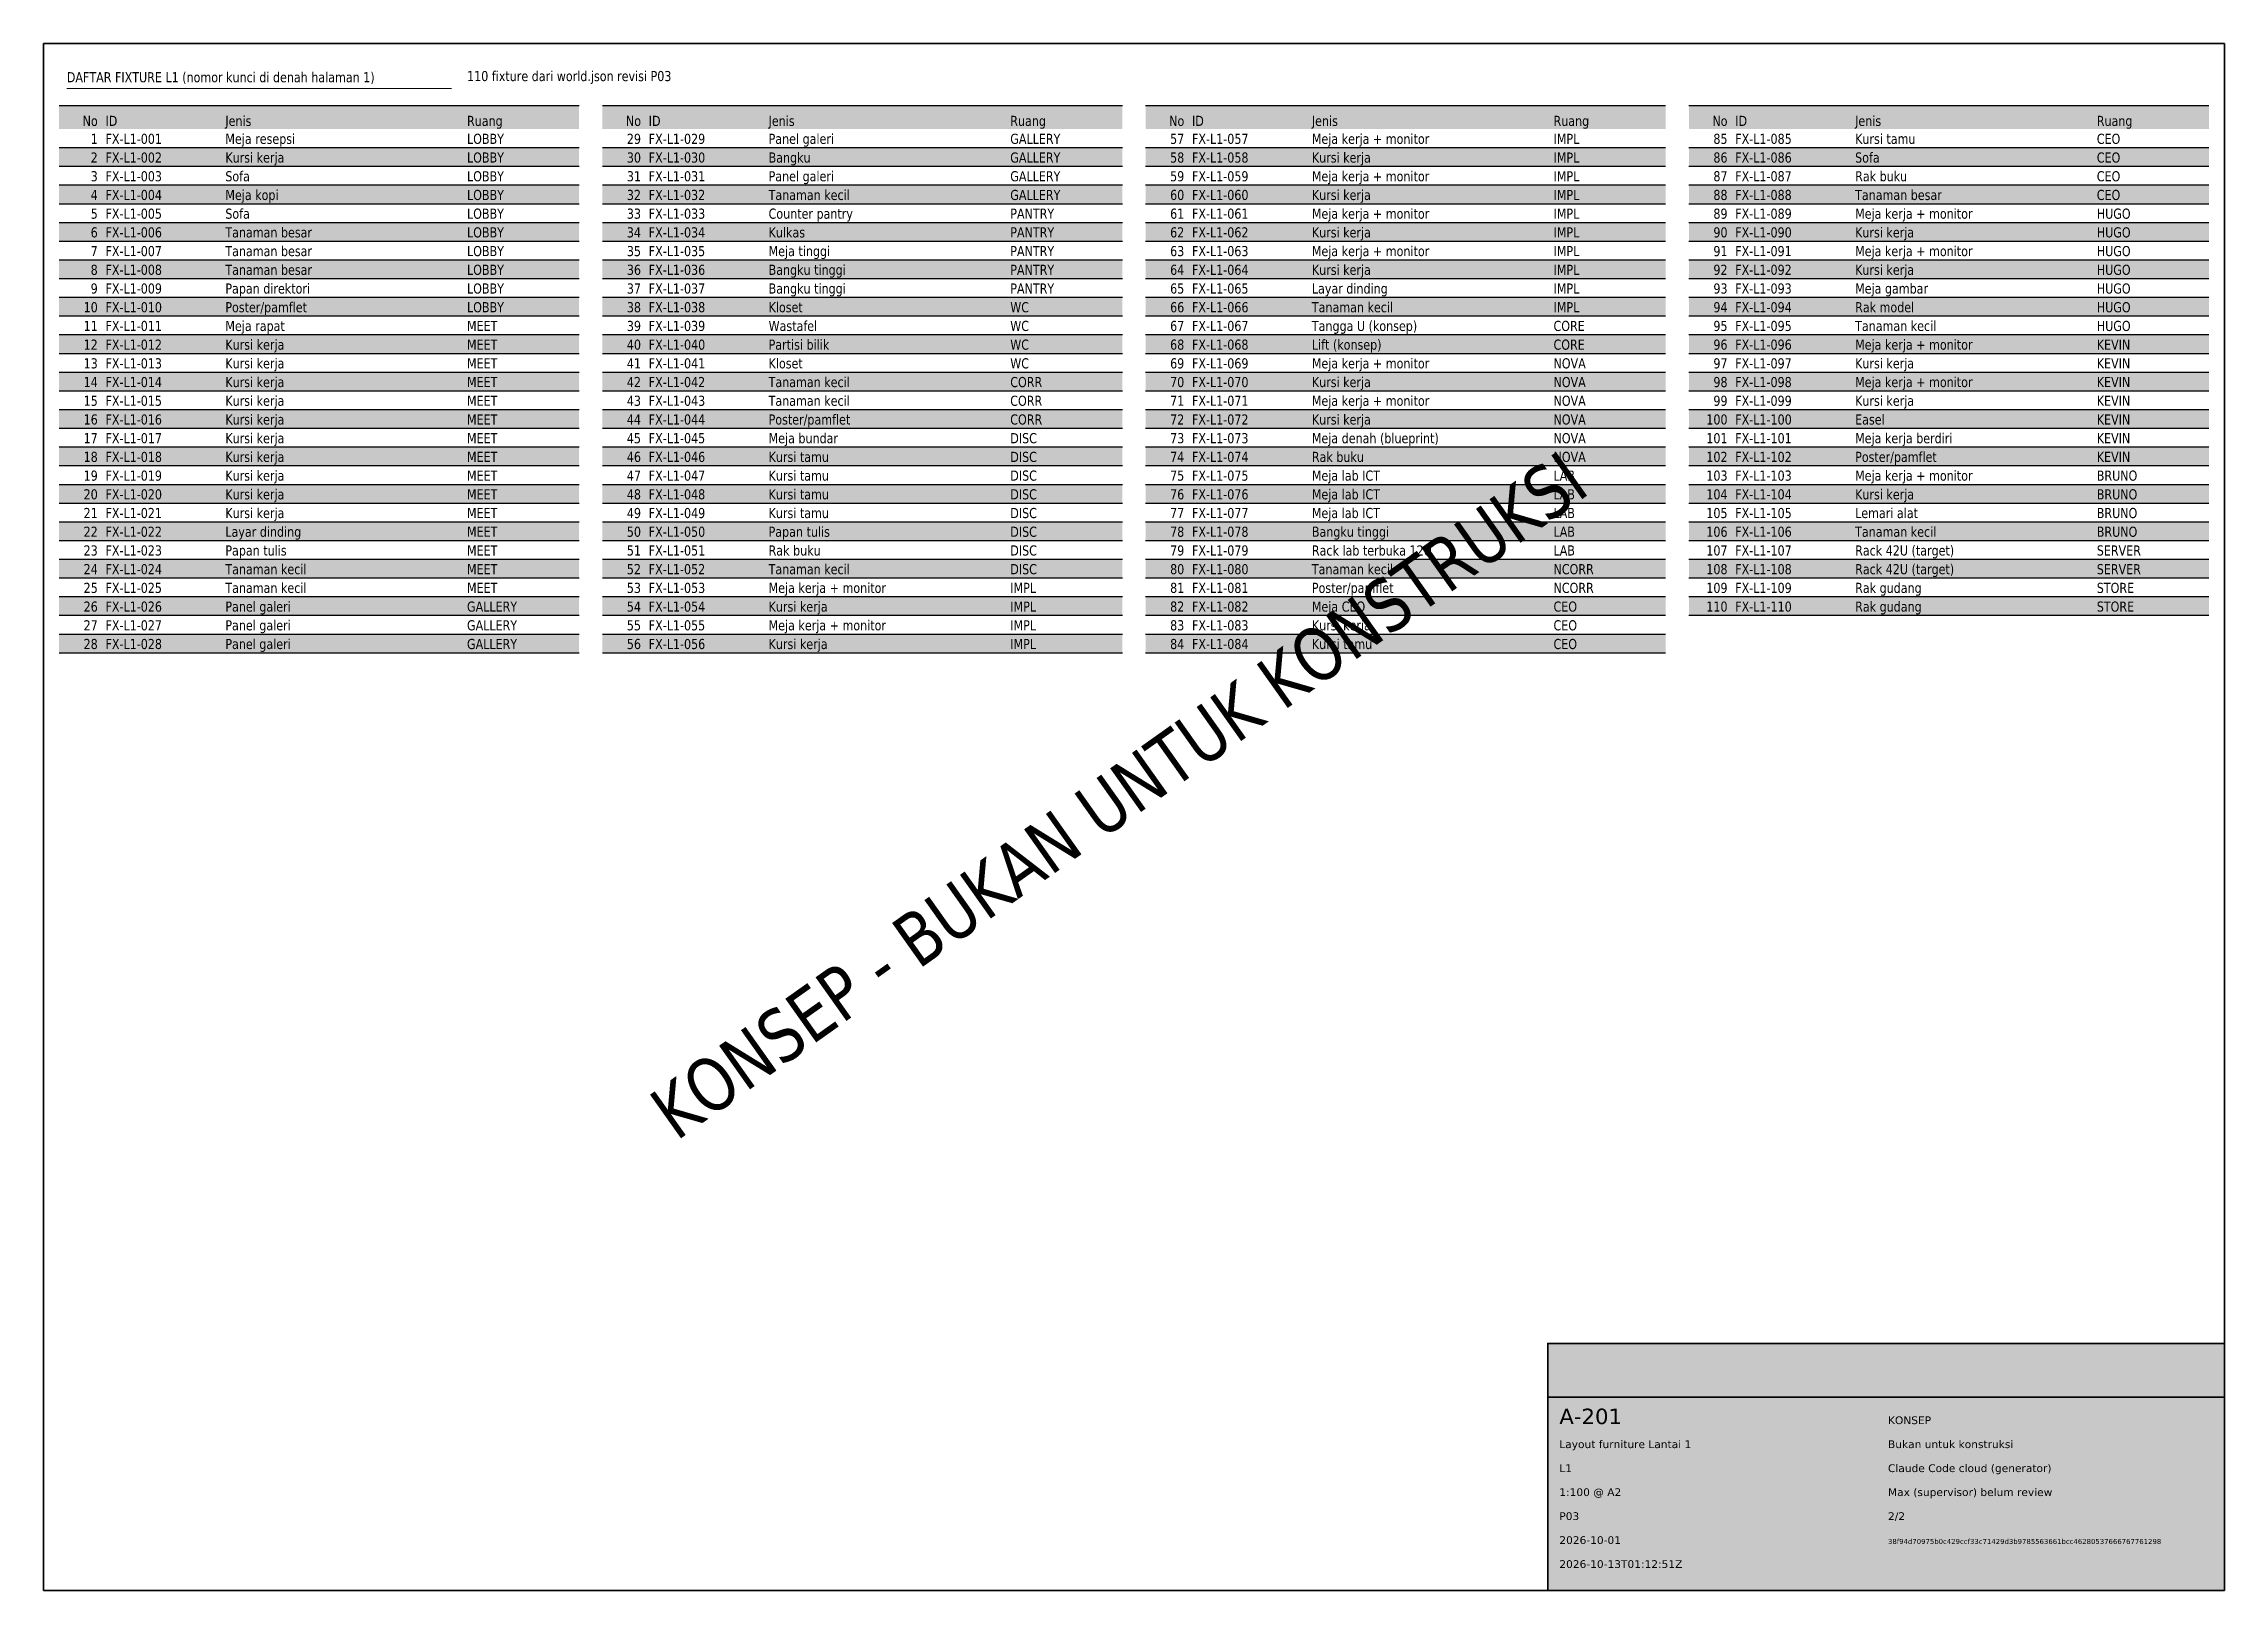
# Paper-space layout 'A-201-2' of a CAD drawing. Header units: millimetres. Extents: x 20 to 584, y 10 to 410.
import ezdxf
from ezdxf.enums import TextEntityAlignment as Align

# ---------------------------------------------------------------- set-up
doc = ezdxf.new("R2010")
doc.units = ezdxf.units.MM
for name, color, linetype, lineweight, true_color in [('A-ANNO-NOTE', 7, 'Continuous', 18, 0x22302a), ('A-ANNO-TTLB', 7, 'Continuous', 35, 0x1f4d3a), ('A-ANNO-WMRK', 7, 'Continuous', 13, 0xe8eeea)]:
    doc.layers.add(name, color=color, linetype=linetype, lineweight=lineweight, true_color=true_color)
doc.layers.add('A-ANNO-SCHD', color=7, linetype='Continuous')
doc.styles.add('KR-SANS', font='DejaVuSans.ttf', dxfattribs={"width": 0.8})

# ---------------------------------------------------------------- blocks, each defined once
blk = doc.blocks.new('KR-TTLB-G')
at = {"layer": 'A-ANNO-TTLB'}
blk.add_lwpolyline([(0, 0), (175, 0), (175, 50), (0, 50)], close=True, dxfattribs=at)
at = {"layer": 'A-ANNO-TTLB', "style": 'KR-SANS'}
for tag, p, height in [('KR_SHEET_ID', (3, 43), 4), ('KR_STATUS', (88, 43), 2), ('KR_TITLE', (3, 36.8), 2), ('KR_NOTE', (88, 36.8), 2), ('KR_FLOOR', (3, 30.6), 2), ('KR_DRAWN', (88, 30.6), 2), ('KR_SCALE', (3, 24.4), 2), ('KR_CHECK', (88, 24.4), 2), ('KR_REVISION', (3, 18.2), 2), ('KR_PAGE', (88, 18.2), 2), ('KR_REV_DATE', (3, 12), 2), ('KR_WORLD_SHA256', (88, 12), 1.3), ('KR_RENDER_UTC', (3, 5.8), 2)]:
    blk.add_attdef(tag, p, '', height=height, dxfattribs=at)

psp = doc.layouts.new('A-201-2')

# ---------------------------------------------------------------- hatches: boundary and pattern name
at = {"layer": 'A-ANNO-SCHD', "true_color": 0xdfe9e3}
h = psp.add_hatch(color=254, dxfattribs=at)
h.dxf.hatch_style = 1
h.paths.add_polyline_path([(24, 387.9614), (158.5, 387.9614), (158.5, 394), (24, 394)])
h = psp.add_hatch(color=254, dxfattribs=at)
h.dxf.hatch_style = 1
h.paths.add_polyline_path([(164.5, 387.9614), (299, 387.9614), (299, 394), (164.5, 394)])
h = psp.add_hatch(color=254, dxfattribs=at)
h.dxf.hatch_style = 1
h.paths.add_polyline_path([(305, 387.9614), (439.5, 387.9614), (439.5, 394), (305, 394)])
h = psp.add_hatch(color=254, dxfattribs=at)
h.dxf.hatch_style = 1
h.paths.add_polyline_path([(445.5, 387.9614), (580, 387.9614), (580, 394), (445.5, 394)])
at = {"layer": 'A-ANNO-SCHD', "true_color": 0xf1f5f2}
h = psp.add_hatch(color=7, dxfattribs=at)
h.dxf.hatch_style = 1
h.paths.add_polyline_path([(24, 378.2842), (158.5, 378.2842), (158.5, 383.1228), (24, 383.1228)])
h = psp.add_hatch(color=7, dxfattribs=at)
h.dxf.hatch_style = 1
h.paths.add_polyline_path([(164.5, 378.2842), (299, 378.2842), (299, 383.1228), (164.5, 383.1228)])
h = psp.add_hatch(color=7, dxfattribs=at)
h.dxf.hatch_style = 1
h.paths.add_polyline_path([(305, 378.2842), (439.5, 378.2842), (439.5, 383.1228), (305, 383.1228)])
h = psp.add_hatch(color=7, dxfattribs=at)
h.dxf.hatch_style = 1
h.paths.add_polyline_path([(445.5, 378.2842), (580, 378.2842), (580, 383.1228), (445.5, 383.1228)])
h = psp.add_hatch(color=7, dxfattribs=at)
h.dxf.hatch_style = 1
h.paths.add_polyline_path([(24, 368.607), (158.5, 368.607), (158.5, 373.4456), (24, 373.4456)])
h = psp.add_hatch(color=7, dxfattribs=at)
h.dxf.hatch_style = 1
h.paths.add_polyline_path([(164.5, 368.607), (299, 368.607), (299, 373.4456), (164.5, 373.4456)])
h = psp.add_hatch(color=7, dxfattribs=at)
h.dxf.hatch_style = 1
h.paths.add_polyline_path([(305, 368.607), (439.5, 368.607), (439.5, 373.4456), (305, 373.4456)])
h = psp.add_hatch(color=7, dxfattribs=at)
h.dxf.hatch_style = 1
h.paths.add_polyline_path([(445.5, 368.607), (580, 368.607), (580, 373.4456), (445.5, 373.4456)])
h = psp.add_hatch(color=7, dxfattribs=at)
h.dxf.hatch_style = 1
h.paths.add_polyline_path([(24, 358.9298), (158.5, 358.9298), (158.5, 363.7684), (24, 363.7684)])
h = psp.add_hatch(color=7, dxfattribs=at)
h.dxf.hatch_style = 1
h.paths.add_polyline_path([(164.5, 358.9298), (299, 358.9298), (299, 363.7684), (164.5, 363.7684)])
h = psp.add_hatch(color=7, dxfattribs=at)
h.dxf.hatch_style = 1
h.paths.add_polyline_path([(305, 358.9298), (439.5, 358.9298), (439.5, 363.7684), (305, 363.7684)])
h = psp.add_hatch(color=7, dxfattribs=at)
h.dxf.hatch_style = 1
h.paths.add_polyline_path([(445.5, 358.9298), (580, 358.9298), (580, 363.7684), (445.5, 363.7684)])
h = psp.add_hatch(color=7, dxfattribs=at)
h.dxf.hatch_style = 1
h.paths.add_polyline_path([(24, 349.2526), (158.5, 349.2526), (158.5, 354.0912), (24, 354.0912)])
h = psp.add_hatch(color=7, dxfattribs=at)
h.dxf.hatch_style = 1
h.paths.add_polyline_path([(164.5, 349.2526), (299, 349.2526), (299, 354.0912), (164.5, 354.0912)])
h = psp.add_hatch(color=7, dxfattribs=at)
h.dxf.hatch_style = 1
h.paths.add_polyline_path([(305, 349.2526), (439.5, 349.2526), (439.5, 354.0912), (305, 354.0912)])
h = psp.add_hatch(color=7, dxfattribs=at)
h.dxf.hatch_style = 1
h.paths.add_polyline_path([(445.5, 349.2526), (580, 349.2526), (580, 354.0912), (445.5, 354.0912)])
h = psp.add_hatch(color=7, dxfattribs=at)
h.dxf.hatch_style = 1
h.paths.add_polyline_path([(24, 339.5754), (158.5, 339.5754), (158.5, 344.414), (24, 344.414)])
h = psp.add_hatch(color=7, dxfattribs=at)
h.dxf.hatch_style = 1
h.paths.add_polyline_path([(164.5, 339.5754), (299, 339.5754), (299, 344.414), (164.5, 344.414)])
h = psp.add_hatch(color=7, dxfattribs=at)
h.dxf.hatch_style = 1
h.paths.add_polyline_path([(305, 339.5754), (439.5, 339.5754), (439.5, 344.414), (305, 344.414)])
h = psp.add_hatch(color=7, dxfattribs=at)
h.dxf.hatch_style = 1
h.paths.add_polyline_path([(445.5, 339.5754), (580, 339.5754), (580, 344.414), (445.5, 344.414)])
h = psp.add_hatch(color=7, dxfattribs=at)
h.dxf.hatch_style = 1
h.paths.add_polyline_path([(24, 329.8982), (158.5, 329.8982), (158.5, 334.7368), (24, 334.7368)])
h = psp.add_hatch(color=7, dxfattribs=at)
h.dxf.hatch_style = 1
h.paths.add_polyline_path([(164.5, 329.8982), (299, 329.8982), (299, 334.7368), (164.5, 334.7368)])
h = psp.add_hatch(color=7, dxfattribs=at)
h.dxf.hatch_style = 1
h.paths.add_polyline_path([(305, 329.8982), (439.5, 329.8982), (439.5, 334.7368), (305, 334.7368)])
h = psp.add_hatch(color=7, dxfattribs=at)
h.dxf.hatch_style = 1
h.paths.add_polyline_path([(445.5, 329.8982), (580, 329.8982), (580, 334.7368), (445.5, 334.7368)])
h = psp.add_hatch(color=7, dxfattribs=at)
h.dxf.hatch_style = 1
h.paths.add_polyline_path([(24, 320.221), (158.5, 320.221), (158.5, 325.0596), (24, 325.0596)])
h = psp.add_hatch(color=7, dxfattribs=at)
h.dxf.hatch_style = 1
h.paths.add_polyline_path([(164.5, 320.221), (299, 320.221), (299, 325.0596), (164.5, 325.0596)])
h = psp.add_hatch(color=7, dxfattribs=at)
h.dxf.hatch_style = 1
h.paths.add_polyline_path([(305, 320.221), (439.5, 320.221), (439.5, 325.0596), (305, 325.0596)])
h = psp.add_hatch(color=7, dxfattribs=at)
h.dxf.hatch_style = 1
h.paths.add_polyline_path([(445.5, 320.221), (580, 320.221), (580, 325.0596), (445.5, 325.0596)])
h = psp.add_hatch(color=7, dxfattribs=at)
h.dxf.hatch_style = 1
h.paths.add_polyline_path([(24, 310.5438), (158.5, 310.5438), (158.5, 315.3824), (24, 315.3824)])
h = psp.add_hatch(color=7, dxfattribs=at)
h.dxf.hatch_style = 1
h.paths.add_polyline_path([(164.5, 310.5438), (299, 310.5438), (299, 315.3824), (164.5, 315.3824)])
h = psp.add_hatch(color=7, dxfattribs=at)
h.dxf.hatch_style = 1
h.paths.add_polyline_path([(305, 310.5438), (439.5, 310.5438), (439.5, 315.3824), (305, 315.3824)])
h = psp.add_hatch(color=7, dxfattribs=at)
h.dxf.hatch_style = 1
h.paths.add_polyline_path([(445.5, 310.5438), (580, 310.5438), (580, 315.3824), (445.5, 315.3824)])
h = psp.add_hatch(color=7, dxfattribs=at)
h.dxf.hatch_style = 1
h.paths.add_polyline_path([(24, 300.8666), (158.5, 300.8666), (158.5, 305.7052), (24, 305.7052)])
h = psp.add_hatch(color=7, dxfattribs=at)
h.dxf.hatch_style = 1
h.paths.add_polyline_path([(164.5, 300.8666), (299, 300.8666), (299, 305.7052), (164.5, 305.7052)])
h = psp.add_hatch(color=7, dxfattribs=at)
h.dxf.hatch_style = 1
h.paths.add_polyline_path([(305, 300.8666), (439.5, 300.8666), (439.5, 305.7052), (305, 305.7052)])
h = psp.add_hatch(color=7, dxfattribs=at)
h.dxf.hatch_style = 1
h.paths.add_polyline_path([(445.5, 300.8666), (580, 300.8666), (580, 305.7052), (445.5, 305.7052)])
h = psp.add_hatch(color=7, dxfattribs=at)
h.dxf.hatch_style = 1
h.paths.add_polyline_path([(24, 291.1894), (158.5, 291.1894), (158.5, 296.028), (24, 296.028)])
h = psp.add_hatch(color=7, dxfattribs=at)
h.dxf.hatch_style = 1
h.paths.add_polyline_path([(164.5, 291.1894), (299, 291.1894), (299, 296.028), (164.5, 296.028)])
h = psp.add_hatch(color=7, dxfattribs=at)
h.dxf.hatch_style = 1
h.paths.add_polyline_path([(305, 291.1894), (439.5, 291.1894), (439.5, 296.028), (305, 296.028)])
h = psp.add_hatch(color=7, dxfattribs=at)
h.dxf.hatch_style = 1
h.paths.add_polyline_path([(445.5, 291.1894), (580, 291.1894), (580, 296.028), (445.5, 296.028)])
h = psp.add_hatch(color=7, dxfattribs=at)
h.dxf.hatch_style = 1
h.paths.add_polyline_path([(24, 281.5122), (158.5, 281.5122), (158.5, 286.3508), (24, 286.3508)])
h = psp.add_hatch(color=7, dxfattribs=at)
h.dxf.hatch_style = 1
h.paths.add_polyline_path([(164.5, 281.5122), (299, 281.5122), (299, 286.3508), (164.5, 286.3508)])
h = psp.add_hatch(color=7, dxfattribs=at)
h.dxf.hatch_style = 1
h.paths.add_polyline_path([(305, 281.5122), (439.5, 281.5122), (439.5, 286.3508), (305, 286.3508)])
h = psp.add_hatch(color=7, dxfattribs=at)
h.dxf.hatch_style = 1
h.paths.add_polyline_path([(445.5, 281.5122), (580, 281.5122), (580, 286.3508), (445.5, 286.3508)])
h = psp.add_hatch(color=7, dxfattribs=at)
h.dxf.hatch_style = 1
h.paths.add_polyline_path([(24, 271.835), (158.5, 271.835), (158.5, 276.6736), (24, 276.6736)])
h = psp.add_hatch(color=7, dxfattribs=at)
h.dxf.hatch_style = 1
h.paths.add_polyline_path([(164.5, 271.835), (299, 271.835), (299, 276.6736), (164.5, 276.6736)])
h = psp.add_hatch(color=7, dxfattribs=at)
h.dxf.hatch_style = 1
h.paths.add_polyline_path([(305, 271.835), (439.5, 271.835), (439.5, 276.6736), (305, 276.6736)])
h = psp.add_hatch(color=7, dxfattribs=at)
h.dxf.hatch_style = 1
h.paths.add_polyline_path([(445.5, 271.835), (580, 271.835), (580, 276.6736), (445.5, 276.6736)])
h = psp.add_hatch(color=7, dxfattribs=at)
h.dxf.hatch_style = 1
h.paths.add_polyline_path([(24, 262.1578), (158.5, 262.1578), (158.5, 266.9964), (24, 266.9964)])
h = psp.add_hatch(color=7, dxfattribs=at)
h.dxf.hatch_style = 1
h.paths.add_polyline_path([(164.5, 262.1578), (299, 262.1578), (299, 266.9964), (164.5, 266.9964)])
h = psp.add_hatch(color=7, dxfattribs=at)
h.dxf.hatch_style = 1
h.paths.add_polyline_path([(305, 262.1578), (439.5, 262.1578), (439.5, 266.9964), (305, 266.9964)])
h = psp.add_hatch(color=7, dxfattribs=at)
h.dxf.hatch_style = 1
h.paths.add_polyline_path([(445.5, 262.1578), (580, 262.1578), (580, 266.9964), (445.5, 266.9964)])
h = psp.add_hatch(color=7, dxfattribs=at)
h.dxf.hatch_style = 1
h.paths.add_polyline_path([(24, 252.4806), (158.5, 252.4806), (158.5, 257.3192), (24, 257.3192)])
h = psp.add_hatch(color=7, dxfattribs=at)
h.dxf.hatch_style = 1
h.paths.add_polyline_path([(164.5, 252.4806), (299, 252.4806), (299, 257.3192), (164.5, 257.3192)])
h = psp.add_hatch(color=7, dxfattribs=at)
h.dxf.hatch_style = 1
h.paths.add_polyline_path([(305, 252.4806), (439.5, 252.4806), (439.5, 257.3192), (305, 257.3192)])
at = {"layer": 'A-ANNO-TTLB', "true_color": 0xffffff}
h = psp.add_hatch(color=7, dxfattribs=at)
h.dxf.hatch_style = 1
h.paths.add_polyline_path([(409, 10), (584, 10), (584, 73.8818), (409, 73.8818)])

# ---------------------------------------------------------------- linework, layer by layer
at = {"layer": 'A-ANNO-NOTE', "color": 119, "true_color": 0x1f4d3a}
psp.add_lwpolyline([(26, 398.4), (125.5253, 398.4)], dxfattribs=at)
at = {"layer": 'A-ANNO-SCHD', "color": 119, "true_color": 0x1f4d3a}
for points in [[(24, 394), (158.5, 394)], [(164.5, 394), (299, 394)], [(305, 394), (439.5, 394)], [(445.5, 394), (580, 394)], [(445.5, 262.1578), (580, 262.1578)], [(24, 252.4806), (158.5, 252.4806)], [(164.5, 252.4806), (299, 252.4806)], [(305, 252.4806), (439.5, 252.4806)]]:
    psp.add_lwpolyline(points, dxfattribs=at)
at = {"layer": 'A-ANNO-SCHD', "color": 254, "true_color": 0xc9d6cf}
for points in [[(24, 383.1228), (158.5, 383.1228)], [(24, 378.2842), (158.5, 378.2842)], [(164.5, 383.1228), (299, 383.1228)], [(164.5, 378.2842), (299, 378.2842)], [(305, 383.1228), (439.5, 383.1228)], [(305, 378.2842), (439.5, 378.2842)], [(445.5, 383.1228), (580, 383.1228)], [(445.5, 378.2842), (580, 378.2842)], [(24, 373.4456), (158.5, 373.4456)], [(164.5, 373.4456), (299, 373.4456)], [(305, 373.4456), (439.5, 373.4456)], [(445.5, 373.4456), (580, 373.4456)], [(24, 368.607), (158.5, 368.607)], [(164.5, 368.607), (299, 368.607)], [(305, 368.607), (439.5, 368.607)], [(445.5, 368.607), (580, 368.607)], [(24, 363.7684), (158.5, 363.7684)], [(164.5, 363.7684), (299, 363.7684)], [(305, 363.7684), (439.5, 363.7684)], [(445.5, 363.7684), (580, 363.7684)], [(24, 358.9298), (158.5, 358.9298)], [(164.5, 358.9298), (299, 358.9298)], [(305, 358.9298), (439.5, 358.9298)], [(445.5, 358.9298), (580, 358.9298)], [(24, 354.0912), (158.5, 354.0912)], [(164.5, 354.0912), (299, 354.0912)], [(305, 354.0912), (439.5, 354.0912)], [(445.5, 354.0912), (580, 354.0912)], [(24, 349.2526), (158.5, 349.2526)], [(24, 344.414), (158.5, 344.414)], [(164.5, 349.2526), (299, 349.2526)], [(164.5, 344.414), (299, 344.414)], [(305, 349.2526), (439.5, 349.2526)], [(305, 344.414), (439.5, 344.414)], [(445.5, 349.2526), (580, 349.2526)], [(445.5, 344.414), (580, 344.414)], [(24, 339.5754), (158.5, 339.5754)], [(164.5, 339.5754), (299, 339.5754)], [(305, 339.5754), (439.5, 339.5754)], [(445.5, 339.5754), (580, 339.5754)], [(24, 334.7368), (158.5, 334.7368)], [(164.5, 334.7368), (299, 334.7368)], [(305, 334.7368), (439.5, 334.7368)], [(445.5, 334.7368), (580, 334.7368)], [(24, 329.8982), (158.5, 329.8982)], [(164.5, 329.8982), (299, 329.8982)], [(305, 329.8982), (439.5, 329.8982)], [(445.5, 329.8982), (580, 329.8982)], [(24, 325.0596), (158.5, 325.0596)], [(164.5, 325.0596), (299, 325.0596)], [(305, 325.0596), (439.5, 325.0596)], [(445.5, 325.0596), (580, 325.0596)], [(24, 320.221), (158.5, 320.221)], [(164.5, 320.221), (299, 320.221)], [(305, 320.221), (439.5, 320.221)], [(445.5, 320.221), (580, 320.221)], [(24, 315.3824), (158.5, 315.3824)], [(24, 310.5438), (158.5, 310.5438)], [(164.5, 315.3824), (299, 315.3824)], [(164.5, 310.5438), (299, 310.5438)], [(305, 315.3824), (439.5, 315.3824)], [(305, 310.5438), (439.5, 310.5438)], [(445.5, 315.3824), (580, 315.3824)], [(445.5, 310.5438), (580, 310.5438)], [(24, 305.7052), (158.5, 305.7052)], [(164.5, 305.7052), (299, 305.7052)], [(305, 305.7052), (439.5, 305.7052)], [(445.5, 305.7052), (580, 305.7052)], [(24, 300.8666), (158.5, 300.8666)], [(164.5, 300.8666), (299, 300.8666)], [(305, 300.8666), (439.5, 300.8666)], [(445.5, 300.8666), (580, 300.8666)], [(24, 296.028), (158.5, 296.028)], [(164.5, 296.028), (299, 296.028)], [(305, 296.028), (439.5, 296.028)], [(445.5, 296.028), (580, 296.028)], [(24, 291.1894), (158.5, 291.1894)], [(164.5, 291.1894), (299, 291.1894)], [(305, 291.1894), (439.5, 291.1894)], [(445.5, 291.1894), (580, 291.1894)], [(24, 286.3508), (158.5, 286.3508)], [(164.5, 286.3508), (299, 286.3508)], [(305, 286.3508), (439.5, 286.3508)], [(445.5, 286.3508), (580, 286.3508)], [(24, 281.5122), (158.5, 281.5122)], [(24, 276.6736), (158.5, 276.6736)], [(164.5, 281.5122), (299, 281.5122)], [(164.5, 276.6736), (299, 276.6736)], [(305, 281.5122), (439.5, 281.5122)], [(305, 276.6736), (439.5, 276.6736)], [(445.5, 281.5122), (580, 281.5122)], [(445.5, 276.6736), (580, 276.6736)], [(24, 271.835), (158.5, 271.835)], [(164.5, 271.835), (299, 271.835)], [(305, 271.835), (439.5, 271.835)], [(445.5, 271.835), (580, 271.835)], [(24, 266.9964), (158.5, 266.9964)], [(164.5, 266.9964), (299, 266.9964)], [(305, 266.9964), (439.5, 266.9964)], [(445.5, 266.9964), (580, 266.9964)], [(24, 262.1578), (158.5, 262.1578)], [(164.5, 262.1578), (299, 262.1578)], [(305, 262.1578), (439.5, 262.1578)], [(445.5, 262.1578), (580, 262.1578)], [(24, 257.3192), (158.5, 257.3192)], [(164.5, 257.3192), (299, 257.3192)], [(305, 257.3192), (439.5, 257.3192)], [(24, 252.4806), (158.5, 252.4806)], [(164.5, 252.4806), (299, 252.4806)], [(305, 252.4806), (439.5, 252.4806)]]:
    psp.add_lwpolyline(points, dxfattribs=at)
at = {"layer": 'A-ANNO-TTLB', "color": 119, "true_color": 0x1f4d3a}
for points in [[(20, 10), (584, 10), (584, 410), (20, 410)], [(409, 10), (584, 10), (584, 73.8818), (409, 73.8818)]]:
    psp.add_lwpolyline(points, close=True, dxfattribs=at)

# ---------------------------------------------------------------- block references
at = {"layer": 'A-ANNO-TTLB'}
psp.add_blockref('KR-TTLB-G', (409, 10), dxfattribs=at).add_auto_attribs({'KR_SHEET_ID': 'A-201', 'KR_TITLE': 'Layout furniture Lantai 1', 'KR_FLOOR': 'L1', 'KR_SCALE': '1:100 @ A2', 'KR_REVISION': 'P03', 'KR_REV_DATE': '2026-10-01', 'KR_RENDER_UTC': '2026-10-13T01:12:51Z', 'KR_STATUS': 'KONSEP', 'KR_NOTE': 'Bukan untuk konstruksi', 'KR_DRAWN': 'Claude Code cloud (generator)', 'KR_CHECK': 'Max (supervisor) belum review', 'KR_PAGE': '2/2', 'KR_WORLD_SHA256': '38f94d70975b0c429ccf33c71429d3b9785563661bcc46280537666767761298'})

# ---------------------------------------------------------------- texts
at = {"layer": 'A-ANNO-NOTE', "color": 119, "true_color": 0x1f4d3a, "style": 'KR-SANS', "width": 0.8}
psp.add_text('DAFTAR FIXTURE L1 (nomor kunci di denah halaman 1)', height=2.617611, dxfattribs=at).set_placement((26, 400))
at = {"layer": 'A-ANNO-NOTE', "color": 250, "true_color": 0x22302a, "style": 'KR-SANS', "width": 0.8}
psp.add_text('110 fixture dari world.json revisi P03', height=2.617611, dxfattribs=at).set_placement((129.5253, 400.3))
at = {"layer": 'A-ANNO-SCHD', "color": 119, "true_color": 0x1f4d3a, "style": 'KR-SANS', "width": 0.8}
for s, height, p in [('No', 2.61761, (34, 388.7114)), ('No', 2.61761, (174.5, 388.7114)), ('No', 2.61761, (315, 388.7114)), ('No', 2.61761, (455.5, 388.7114)), ('1', 2.6176, (34, 384.0728)), ('29', 2.61761, (174.5, 384.0728)), ('57', 2.61761, (315, 384.0728)), ('85', 2.61761, (455.5, 384.0728)), ('2', 2.6176, (34, 379.2342)), ('30', 2.61761, (174.5, 379.2342)), ('58', 2.61761, (315, 379.2342)), ('86', 2.61761, (455.5, 379.2342)), ('3', 2.6176, (34, 374.3956)), ('31', 2.61761, (174.5, 374.3956)), ('59', 2.61761, (315, 374.3956)), ('87', 2.61761, (455.5, 374.3956)), ('4', 2.6176, (34, 369.557)), ('5', 2.6176, (34, 364.7184)), ('32', 2.61761, (174.5, 369.557)), ('33', 2.61761, (174.5, 364.7184)), ('60', 2.61761, (315, 369.557)), ('61', 2.61761, (315, 364.7184)), ('88', 2.61761, (455.5, 369.557)), ('89', 2.61761, (455.5, 364.7184)), ('6', 2.6176, (34, 359.8798)), ('34', 2.61761, (174.5, 359.8798)), ('62', 2.61761, (315, 359.8798)), ('90', 2.61761, (455.5, 359.8798)), ('7', 2.6176, (34, 355.0412)), ('35', 2.61761, (174.5, 355.0412)), ('63', 2.61761, (315, 355.0412)), ('91', 2.61761, (455.5, 355.0412)), ('8', 2.6176, (34, 350.2026)), ('36', 2.61761, (174.5, 350.2026)), ('64', 2.61761, (315, 350.2026)), ('92', 2.61761, (455.5, 350.2026)), ('9', 2.6176, (34, 345.364)), ('37', 2.61761, (174.5, 345.364)), ('65', 2.61761, (315, 345.364)), ('93', 2.61761, (455.5, 345.364)), ('10', 2.61761, (34, 340.5254)), ('38', 2.61761, (174.5, 340.5254)), ('66', 2.61761, (315, 340.5254)), ('94', 2.61761, (455.5, 340.5254)), ('11', 2.61761, (34, 335.6868)), ('12', 2.61761, (34, 330.8482)), ('40', 2.61761, (174.5, 330.8482)), ('39', 2.61761, (174.5, 335.6868)), ('67', 2.61761, (315, 335.6868)), ('68', 2.61761, (315, 330.8482)), ('95', 2.61761, (455.5, 335.6868)), ('96', 2.61761, (455.5, 330.8482)), ('13', 2.61761, (34, 326.0096)), ('41', 2.61761, (174.5, 326.0096)), ('69', 2.61761, (315, 326.0096)), ('97', 2.61761, (455.5, 326.0096)), ('14', 2.61761, (34, 321.171)), ('42', 2.61761, (174.5, 321.171)), ('70', 2.61761, (315, 321.171)), ('98', 2.61761, (455.5, 321.171)), ('15', 2.61761, (34, 316.3324)), ('43', 2.61761, (174.5, 316.3324)), ('71', 2.61761, (315, 316.3324)), ('99', 2.61761, (455.5, 316.3324)), ('16', 2.61761, (34, 311.4938)), ('44', 2.61761, (174.5, 311.4938)), ('72', 2.61761, (315, 311.4938)), ('100', 2.61761, (455.5, 311.4938)), ('17', 2.61761, (34, 306.6552)), ('45', 2.61761, (174.5, 306.6552)), ('73', 2.61761, (315, 306.6552)), ('101', 2.61761, (455.5, 306.6552)), ('18', 2.61761, (34, 301.8166)), ('19', 2.61761, (34, 296.978)), ('46', 2.61761, (174.5, 301.8166)), ('47', 2.61761, (174.5, 296.978)), ('74', 2.61761, (315, 301.8166)), ('75', 2.61761, (315, 296.978)), ('102', 2.61761, (455.5, 301.8166)), ('103', 2.61761, (455.5, 296.978)), ('20', 2.61761, (34, 292.1394)), ('48', 2.61761, (174.5, 292.1394)), ('76', 2.61761, (315, 292.1394)), ('104', 2.61761, (455.5, 292.1394)), ('21', 2.61761, (34, 287.3008)), ('49', 2.61761, (174.5, 287.3008)), ('77', 2.61761, (315, 287.3008)), ('105', 2.61761, (455.5, 287.3008)), ('22', 2.61761, (34, 282.4622)), ('50', 2.61761, (174.5, 282.4622)), ('78', 2.61761, (315, 282.4622)), ('106', 2.61761, (455.5, 282.4622)), ('23', 2.61761, (34, 277.6236)), ('51', 2.61761, (174.5, 277.6236)), ('79', 2.61761, (315, 277.6236)), ('107', 2.61761, (455.5, 277.6236)), ('24', 2.61761, (34, 272.785)), ('52', 2.61761, (174.5, 272.785)), ('80', 2.61761, (315, 272.785)), ('108', 2.61761, (455.5, 272.785)), ('25', 2.61761, (34, 267.9464)), ('26', 2.61761, (34, 263.1078)), ('53', 2.61761, (174.5, 267.9464)), ('54', 2.61761, (174.5, 263.1078)), ('81', 2.61761, (315, 267.9464)), ('82', 2.61761, (315, 263.1078)), ('109', 2.61761, (455.5, 267.9464)), ('110', 2.61761, (455.5, 263.1078)), ('27', 2.61761, (34, 258.2692)), ('55', 2.61761, (174.5, 258.2692)), ('83', 2.61761, (315, 258.2692)), ('28', 2.61761, (34, 253.4306)), ('56', 2.61761, (174.5, 253.4306)), ('84', 2.61761, (315, 253.4306))]:
    psp.add_text(s, height=height, dxfattribs=at).set_placement(p, align=Align.RIGHT)
for s, p in [('ID', (36, 388.7114)), ('Jenis', (67, 388.7114)), ('Ruang', (129.5, 388.7114)), ('ID', (176.5, 388.7114)), ('Jenis', (207.5, 388.7114)), ('Ruang', (270, 388.7114)), ('ID', (317, 388.7114)), ('Jenis', (348, 388.7114)), ('Ruang', (410.5, 388.7114)), ('ID', (457.5, 388.7114)), ('Jenis', (488.5, 388.7114)), ('Ruang', (551, 388.7114))]:
    psp.add_text(s, height=2.61761, dxfattribs=at).set_placement(p)
at = {"layer": 'A-ANNO-SCHD', "color": 250, "true_color": 0x22302a, "style": 'KR-SANS', "width": 0.8}
for s, height, p in [('FX-L1-001', 2.61761, (36, 384.0728)), ('Meja resepsi', 2.617611, (67, 384.0728)), ('LOBBY', 2.61761, (129.5, 384.0728)), ('FX-L1-029', 2.61761, (176.5, 384.0728)), ('Panel galeri', 2.617611, (207.5, 384.0728)), ('GALLERY', 2.61761, (270, 384.0728)), ('FX-L1-057', 2.61761, (317, 384.0728)), ('Meja kerja + monitor', 2.617611, (348, 384.0728)), ('IMPL', 2.61761, (410.5, 384.0728)), ('FX-L1-085', 2.61761, (457.5, 384.0728)), ('Kursi tamu', 2.61761, (488.5, 384.0728)), ('CEO', 2.61761, (551, 384.0728)), ('FX-L1-002', 2.61761, (36, 379.2342)), ('Kursi kerja', 2.617611, (67, 379.2342)), ('LOBBY', 2.61761, (129.5, 379.2342)), ('FX-L1-030', 2.61761, (176.5, 379.2342)), ('Bangku', 2.61761, (207.5, 379.2342)), ('GALLERY', 2.61761, (270, 379.2342)), ('FX-L1-058', 2.61761, (317, 379.2342)), ('Kursi kerja', 2.617611, (348, 379.2342)), ('IMPL', 2.61761, (410.5, 379.2342)), ('FX-L1-086', 2.61761, (457.5, 379.2342)), ('Sofa', 2.61761, (488.5, 379.2342)), ('CEO', 2.61761, (551, 379.2342)), ('FX-L1-003', 2.61761, (36, 374.3956)), ('Sofa', 2.61761, (67, 374.3956)), ('Meja kopi', 2.61761, (67, 369.557)), ('LOBBY', 2.61761, (129.5, 374.3956)), ('FX-L1-031', 2.61761, (176.5, 374.3956)), ('Tanaman kecil', 2.617611, (207.5, 369.557)), ('Panel galeri', 2.617611, (207.5, 374.3956)), ('GALLERY', 2.61761, (270, 374.3956)), ('FX-L1-059', 2.61761, (317, 374.3956)), ('Meja kerja + monitor', 2.617611, (348, 374.3956)), ('Kursi kerja', 2.617611, (348, 369.557)), ('IMPL', 2.61761, (410.5, 374.3956)), ('FX-L1-087', 2.61761, (457.5, 374.3956)), ('Tanaman besar', 2.617611, (488.5, 369.557)), ('Rak buku', 2.61761, (488.5, 374.3956)), ('CEO', 2.61761, (551, 374.3956)), ('FX-L1-004', 2.61761, (36, 369.557)), ('FX-L1-005', 2.61761, (36, 364.7184)), ('Sofa', 2.61761, (67, 364.7184)), ('LOBBY', 2.61761, (129.5, 369.557)), ('LOBBY', 2.61761, (129.5, 364.7184)), ('FX-L1-032', 2.61761, (176.5, 369.557)), ('FX-L1-033', 2.61761, (176.5, 364.7184)), ('Counter pantry', 2.617611, (207.5, 364.7184)), ('GALLERY', 2.61761, (270, 369.557)), ('PANTRY', 2.61761, (270, 364.7184)), ('FX-L1-060', 2.61761, (317, 369.557)), ('FX-L1-061', 2.61761, (317, 364.7184)), ('Meja kerja + monitor', 2.617611, (348, 364.7184)), ('IMPL', 2.61761, (410.5, 369.557)), ('IMPL', 2.61761, (410.5, 364.7184)), ('FX-L1-088', 2.61761, (457.5, 369.557)), ('FX-L1-089', 2.61761, (457.5, 364.7184)), ('Meja kerja + monitor', 2.617611, (488.5, 364.7184)), ('CEO', 2.61761, (551, 369.557)), ('HUGO', 2.61761, (551, 364.7184)), ('FX-L1-006', 2.61761, (36, 359.8798)), ('Tanaman besar', 2.617611, (67, 359.8798)), ('LOBBY', 2.61761, (129.5, 359.8798)), ('FX-L1-034', 2.61761, (176.5, 359.8798)), ('Kulkas', 2.61761, (207.5, 359.8798)), ('PANTRY', 2.61761, (270, 359.8798)), ('FX-L1-062', 2.61761, (317, 359.8798)), ('Kursi kerja', 2.617611, (348, 359.8798)), ('IMPL', 2.61761, (410.5, 359.8798)), ('FX-L1-090', 2.61761, (457.5, 359.8798)), ('Kursi kerja', 2.617611, (488.5, 359.8798)), ('HUGO', 2.61761, (551, 359.8798)), ('FX-L1-007', 2.61761, (36, 355.0412)), ('Tanaman besar', 2.617611, (67, 355.0412)), ('LOBBY', 2.61761, (129.5, 355.0412)), ('FX-L1-035', 2.61761, (176.5, 355.0412)), ('Meja tinggi', 2.617611, (207.5, 355.0412)), ('PANTRY', 2.61761, (270, 355.0412)), ('FX-L1-063', 2.61761, (317, 355.0412)), ('Meja kerja + monitor', 2.617611, (348, 355.0412)), ('IMPL', 2.61761, (410.5, 355.0412)), ('FX-L1-091', 2.61761, (457.5, 355.0412)), ('Meja kerja + monitor', 2.617611, (488.5, 355.0412)), ('HUGO', 2.61761, (551, 355.0412)), ('FX-L1-008', 2.61761, (36, 350.2026)), ('Tanaman besar', 2.617611, (67, 350.2026)), ('LOBBY', 2.61761, (129.5, 350.2026)), ('FX-L1-036', 2.61761, (176.5, 350.2026)), ('Bangku tinggi', 2.617611, (207.5, 350.2026)), ('PANTRY', 2.61761, (270, 350.2026)), ('FX-L1-064', 2.61761, (317, 350.2026)), ('Kursi kerja', 2.617611, (348, 350.2026)), ('IMPL', 2.61761, (410.5, 350.2026)), ('FX-L1-092', 2.61761, (457.5, 350.2026)), ('Kursi kerja', 2.617611, (488.5, 350.2026)), ('HUGO', 2.61761, (551, 350.2026)), ('FX-L1-009', 2.61761, (36, 345.364)), ('Papan direktori', 2.617611, (67, 345.364)), ('LOBBY', 2.61761, (129.5, 345.364)), ('FX-L1-037', 2.61761, (176.5, 345.364)), ('Bangku tinggi', 2.617611, (207.5, 345.364)), ('PANTRY', 2.61761, (270, 345.364)), ('FX-L1-065', 2.61761, (317, 345.364)), ('Layar dinding', 2.617611, (348, 345.364)), ('IMPL', 2.61761, (410.5, 345.364)), ('FX-L1-093', 2.61761, (457.5, 345.364)), ('Meja gambar', 2.617611, (488.5, 345.364)), ('HUGO', 2.61761, (551, 345.364)), ('FX-L1-010', 2.61761, (36, 340.5254)), ('Poster/pamflet', 2.617611, (67, 340.5254)), ('Meja rapat', 2.61761, (67, 335.6868)), ('LOBBY', 2.61761, (129.5, 340.5254)), ('FX-L1-038', 2.61761, (176.5, 340.5254)), ('Wastafel', 2.61761, (207.5, 335.6868)), ('Kloset', 2.61761, (207.5, 340.5254)), ('WC', 2.61761, (270, 340.5254)), ('FX-L1-066', 2.61761, (317, 340.5254)), ('Tanaman kecil', 2.617611, (348, 340.5254)), ('Tangga U (konsep)', 2.617611, (348, 335.6868)), ('IMPL', 2.61761, (410.5, 340.5254)), ('FX-L1-094', 2.61761, (457.5, 340.5254)), ('Tanaman kecil', 2.617611, (488.5, 335.6868)), ('Rak model', 2.61761, (488.5, 340.5254)), ('HUGO', 2.61761, (551, 340.5254)), ('FX-L1-011', 2.61761, (36, 335.6868)), ('FX-L1-012', 2.61761, (36, 330.8482)), ('Kursi kerja', 2.617611, (67, 330.8482)), ('MEET', 2.61761, (129.5, 335.6868)), ('MEET', 2.61761, (129.5, 330.8482)), ('FX-L1-039', 2.61761, (176.5, 335.6868)), ('FX-L1-040', 2.61761, (176.5, 330.8482)), ('Partisi bilik', 2.617611, (207.5, 330.8482)), ('WC', 2.61761, (270, 335.6868)), ('WC', 2.61761, (270, 330.8482)), ('FX-L1-067', 2.61761, (317, 335.6868)), ('FX-L1-068', 2.61761, (317, 330.8482)), ('Lift (konsep)', 2.617611, (348, 330.8482)), ('CORE', 2.61761, (410.5, 335.6868)), ('CORE', 2.61761, (410.5, 330.8482)), ('FX-L1-095', 2.61761, (457.5, 335.6868)), ('FX-L1-096', 2.61761, (457.5, 330.8482)), ('Meja kerja + monitor', 2.617611, (488.5, 330.8482)), ('HUGO', 2.61761, (551, 335.6868)), ('KEVIN', 2.61761, (551, 330.8482)), ('FX-L1-013', 2.61761, (36, 326.0096)), ('Kursi kerja', 2.617611, (67, 326.0096)), ('MEET', 2.61761, (129.5, 326.0096)), ('FX-L1-041', 2.61761, (176.5, 326.0096)), ('Kloset', 2.61761, (207.5, 326.0096)), ('WC', 2.61761, (270, 326.0096)), ('FX-L1-069', 2.61761, (317, 326.0096)), ('Meja kerja + monitor', 2.617611, (348, 326.0096)), ('NOVA', 2.61761, (410.5, 326.0096)), ('FX-L1-097', 2.61761, (457.5, 326.0096)), ('Kursi kerja', 2.617611, (488.5, 326.0096)), ('KEVIN', 2.61761, (551, 326.0096)), ('FX-L1-014', 2.61761, (36, 321.171)), ('Kursi kerja', 2.617611, (67, 321.171)), ('MEET', 2.61761, (129.5, 321.171)), ('FX-L1-042', 2.61761, (176.5, 321.171)), ('Tanaman kecil', 2.617611, (207.5, 321.171)), ('CORR', 2.61761, (270, 321.171)), ('FX-L1-070', 2.61761, (317, 321.171)), ('Kursi kerja', 2.617611, (348, 321.171)), ('NOVA', 2.61761, (410.5, 321.171)), ('FX-L1-098', 2.61761, (457.5, 321.171)), ('Meja kerja + monitor', 2.617611, (488.5, 321.171)), ('KEVIN', 2.61761, (551, 321.171)), ('FX-L1-015', 2.61761, (36, 316.3324)), ('Kursi kerja', 2.617611, (67, 316.3324)), ('MEET', 2.61761, (129.5, 316.3324)), ('FX-L1-043', 2.61761, (176.5, 316.3324)), ('Tanaman kecil', 2.617611, (207.5, 316.3324)), ('CORR', 2.61761, (270, 316.3324)), ('FX-L1-071', 2.61761, (317, 316.3324)), ('Meja kerja + monitor', 2.617611, (348, 316.3324)), ('NOVA', 2.61761, (410.5, 316.3324)), ('FX-L1-099', 2.61761, (457.5, 316.3324)), ('Kursi kerja', 2.617611, (488.5, 316.3324)), ('KEVIN', 2.61761, (551, 316.3324)), ('FX-L1-016', 2.61761, (36, 311.4938)), ('Kursi kerja', 2.617611, (67, 311.4938)), ('MEET', 2.61761, (129.5, 311.4938)), ('FX-L1-044', 2.61761, (176.5, 311.4938)), ('Poster/pamflet', 2.617611, (207.5, 311.4938)), ('CORR', 2.61761, (270, 311.4938)), ('FX-L1-072', 2.61761, (317, 311.4938)), ('Kursi kerja', 2.617611, (348, 311.4938)), ('NOVA', 2.61761, (410.5, 311.4938)), ('FX-L1-100', 2.61761, (457.5, 311.4938)), ('Easel', 2.61761, (488.5, 311.4938)), ('KEVIN', 2.61761, (551, 311.4938)), ('FX-L1-017', 2.61761, (36, 306.6552)), ('Kursi kerja', 2.617611, (67, 306.6552)), ('MEET', 2.61761, (129.5, 306.6552)), ('FX-L1-045', 2.61761, (176.5, 306.6552)), ('Meja bundar', 2.617611, (207.5, 306.6552)), ('DISC', 2.61761, (270, 306.6552)), ('FX-L1-073', 2.61761, (317, 306.6552)), ('Meja denah (blueprint)', 2.617611, (348, 306.6552)), ('NOVA', 2.61761, (410.5, 306.6552)), ('FX-L1-101', 2.61761, (457.5, 306.6552)), ('Meja kerja berdiri', 2.617611, (488.5, 306.6552)), ('KEVIN', 2.61761, (551, 306.6552)), ('FX-L1-018', 2.61761, (36, 301.8166)), ('FX-L1-019', 2.61761, (36, 296.978)), ('Kursi kerja', 2.617611, (67, 301.8166)), ('Kursi kerja', 2.617611, (67, 296.978)), ('MEET', 2.61761, (129.5, 301.8166)), ('MEET', 2.61761, (129.5, 296.978)), ('FX-L1-046', 2.61761, (176.5, 301.8166)), ('FX-L1-047', 2.61761, (176.5, 296.978)), ('Kursi tamu', 2.61761, (207.5, 301.8166)), ('Kursi tamu', 2.61761, (207.5, 296.978)), ('DISC', 2.61761, (270, 301.8166)), ('DISC', 2.61761, (270, 296.978)), ('FX-L1-074', 2.61761, (317, 301.8166)), ('FX-L1-075', 2.61761, (317, 296.978)), ('Rak buku', 2.61761, (348, 301.8166)), ('Meja lab ICT', 2.617611, (348, 296.978)), ('NOVA', 2.61761, (410.5, 301.8166)), ('LAB', 2.61761, (410.5, 296.978)), ('FX-L1-102', 2.61761, (457.5, 301.8166)), ('FX-L1-103', 2.61761, (457.5, 296.978)), ('Poster/pamflet', 2.617611, (488.5, 301.8166)), ('Meja kerja + monitor', 2.617611, (488.5, 296.978)), ('KEVIN', 2.61761, (551, 301.8166)), ('BRUNO', 2.61761, (551, 296.978)), ('FX-L1-020', 2.61761, (36, 292.1394)), ('Kursi kerja', 2.617611, (67, 292.1394)), ('MEET', 2.61761, (129.5, 292.1394)), ('FX-L1-048', 2.61761, (176.5, 292.1394)), ('Kursi tamu', 2.61761, (207.5, 292.1394)), ('DISC', 2.61761, (270, 292.1394)), ('FX-L1-076', 2.61761, (317, 292.1394)), ('Meja lab ICT', 2.617611, (348, 292.1394)), ('LAB', 2.61761, (410.5, 292.1394)), ('FX-L1-104', 2.61761, (457.5, 292.1394)), ('Kursi kerja', 2.617611, (488.5, 292.1394)), ('BRUNO', 2.61761, (551, 292.1394)), ('FX-L1-021', 2.61761, (36, 287.3008)), ('Kursi kerja', 2.617611, (67, 287.3008)), ('MEET', 2.61761, (129.5, 287.3008)), ('FX-L1-049', 2.61761, (176.5, 287.3008)), ('Kursi tamu', 2.61761, (207.5, 287.3008)), ('DISC', 2.61761, (270, 287.3008)), ('FX-L1-077', 2.61761, (317, 287.3008)), ('Meja lab ICT', 2.617611, (348, 287.3008)), ('LAB', 2.61761, (410.5, 287.3008)), ('FX-L1-105', 2.61761, (457.5, 287.3008)), ('Lemari alat', 2.617611, (488.5, 287.3008)), ('BRUNO', 2.61761, (551, 287.3008)), ('FX-L1-022', 2.61761, (36, 282.4622)), ('Layar dinding', 2.617611, (67, 282.4622)), ('MEET', 2.61761, (129.5, 282.4622)), ('FX-L1-050', 2.61761, (176.5, 282.4622)), ('Papan tulis', 2.617611, (207.5, 282.4622)), ('DISC', 2.61761, (270, 282.4622)), ('FX-L1-078', 2.61761, (317, 282.4622)), ('Bangku tinggi', 2.617611, (348, 282.4622)), ('LAB', 2.61761, (410.5, 282.4622)), ('FX-L1-106', 2.61761, (457.5, 282.4622)), ('Tanaman kecil', 2.617611, (488.5, 282.4622)), ('BRUNO', 2.61761, (551, 282.4622)), ('FX-L1-023', 2.61761, (36, 277.6236)), ('Papan tulis', 2.617611, (67, 277.6236)), ('MEET', 2.61761, (129.5, 277.6236)), ('FX-L1-051', 2.61761, (176.5, 277.6236)), ('Rak buku', 2.61761, (207.5, 277.6236)), ('DISC', 2.61761, (270, 277.6236)), ('FX-L1-079', 2.61761, (317, 277.6236)), ('Rack lab terbuka 12U', 2.617611, (348, 277.6236)), ('LAB', 2.61761, (410.5, 277.6236)), ('FX-L1-107', 2.61761, (457.5, 277.6236)), ('Rack 42U (target)', 2.617611, (488.5, 277.6236)), ('SERVER', 2.61761, (551, 277.6236)), ('FX-L1-024', 2.61761, (36, 272.785)), ('Tanaman kecil', 2.617611, (67, 272.785)), ('MEET', 2.61761, (129.5, 272.785)), ('FX-L1-052', 2.61761, (176.5, 272.785)), ('Tanaman kecil', 2.617611, (207.5, 272.785)), ('DISC', 2.61761, (270, 272.785)), ('FX-L1-080', 2.61761, (317, 272.785)), ('Tanaman kecil', 2.617611, (348, 272.785)), ('NCORR', 2.61761, (410.5, 272.785)), ('FX-L1-108', 2.61761, (457.5, 272.785)), ('Rack 42U (target)', 2.617611, (488.5, 272.785)), ('SERVER', 2.61761, (551, 272.785)), ('FX-L1-025', 2.61761, (36, 267.9464)), ('FX-L1-026', 2.61761, (36, 263.1078)), ('Tanaman kecil', 2.617611, (67, 267.9464)), ('Panel galeri', 2.617611, (67, 263.1078)), ('GALLERY', 2.61761, (129.5, 263.1078)), ('MEET', 2.61761, (129.5, 267.9464)), ('FX-L1-053', 2.61761, (176.5, 267.9464)), ('FX-L1-054', 2.61761, (176.5, 263.1078)), ('Meja kerja + monitor', 2.617611, (207.5, 267.9464)), ('Kursi kerja', 2.617611, (207.5, 263.1078)), ('IMPL', 2.61761, (270, 267.9464)), ('IMPL', 2.61761, (270, 263.1078)), ('FX-L1-081', 2.61761, (317, 267.9464)), ('FX-L1-082', 2.61761, (317, 263.1078)), ('Poster/pamflet', 2.617611, (348, 267.9464)), ('Meja CEO', 2.61761, (348, 263.1078)), ('CEO', 2.61761, (410.5, 263.1078)), ('NCORR', 2.61761, (410.5, 267.9464)), ('FX-L1-109', 2.61761, (457.5, 267.9464)), ('FX-L1-110', 2.61761, (457.5, 263.1078)), ('Rak gudang', 2.61761, (488.5, 267.9464)), ('Rak gudang', 2.61761, (488.5, 263.1078)), ('STORE', 2.61761, (551, 267.9464)), ('STORE', 2.61761, (551, 263.1078)), ('FX-L1-027', 2.61761, (36, 258.2692)), ('Panel galeri', 2.617611, (67, 258.2692)), ('GALLERY', 2.61761, (129.5, 258.2692)), ('FX-L1-055', 2.61761, (176.5, 258.2692)), ('Meja kerja + monitor', 2.617611, (207.5, 258.2692)), ('IMPL', 2.61761, (270, 258.2692)), ('FX-L1-083', 2.61761, (317, 258.2692)), ('Kursi kerja', 2.617611, (348, 258.2692)), ('CEO', 2.61761, (410.5, 258.2692)), ('FX-L1-028', 2.61761, (36, 253.4306)), ('Panel galeri', 2.617611, (67, 253.4306)), ('GALLERY', 2.61761, (129.5, 253.4306)), ('FX-L1-056', 2.61761, (176.5, 253.4306)), ('Kursi kerja', 2.617611, (207.5, 253.4306)), ('IMPL', 2.61761, (270, 253.4306)), ('FX-L1-084', 2.61761, (317, 253.4306)), ('Kursi tamu', 2.61761, (348, 253.4306)), ('CEO', 2.61761, (410.5, 253.4306))]:
    psp.add_text(s, height=height, dxfattribs=at).set_placement(p)
at = {"layer": 'A-ANNO-WMRK', "color": 254, "true_color": 0xdde4e1, "style": 'KR-SANS', "width": 0.8}
psp.add_text('KONSEP - BUKAN UNTUK KONSTRUKSI', height=13.828889, rotation=35.345023, dxfattribs=at).set_placement((302, 210), align=Align.CENTER)

doc.saveas('drawing.dxf')
